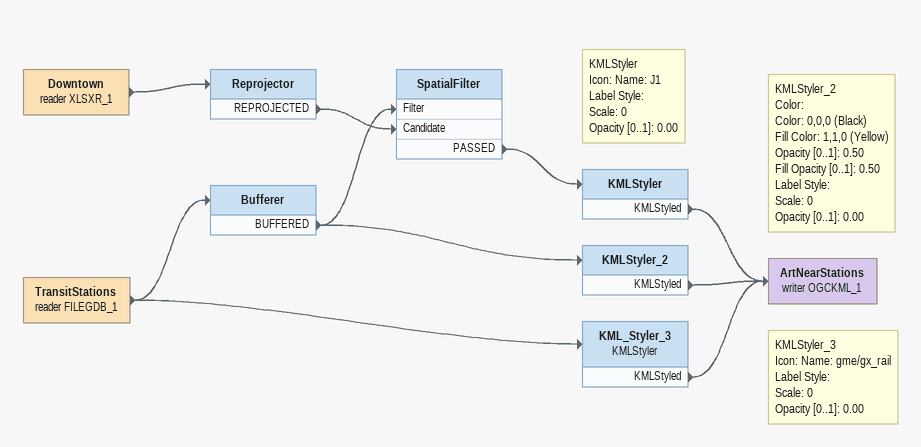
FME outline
Downtown (reader XLSXR_1)
    -> Reprojector
Reprojector
    REPROJECTED -> SpatialFilter [Candidate]
TransitStations (reader FILEGDB_1)
    -> Bufferer
    -> KML_Styler_3
Bufferer
    BUFFERED -> SpatialFilter [Filter]
    BUFFERED -> KMLStyler_2
SpatialFilter
    PASSED -> KMLStyler
Note: KMLStyler / Icon: Name: J1 / Label Style: / Scale: 0 / Opacity [0..1]: 0.00
KMLStyler
    KMLStyled -> ArtNearStations (writer OGCKML_1)
Note: KMLStyler_2 / Color: / Color: 0,0,0 (Black) / Fill Color: 1,1,0 (Yellow) / Opacity [0..1]: 0.50 / Fill Opacity [0..1]: 0.50 / Label Style: / Scale: 0 / Opacity [0..1]: 0.00
KMLStyler_2
    KMLStyled -> ArtNearStations (writer OGCKML_1)
Note: KMLStyler_3 / Icon: Name: gme/gx_rail / Label Style: / Scale: 0 / Opacity [0..1]: 0.00
KML_Styler_3: KMLStyler
    KMLStyled -> ArtNearStations (writer OGCKML_1)
ArtNearStations (writer OGCKML_1)
